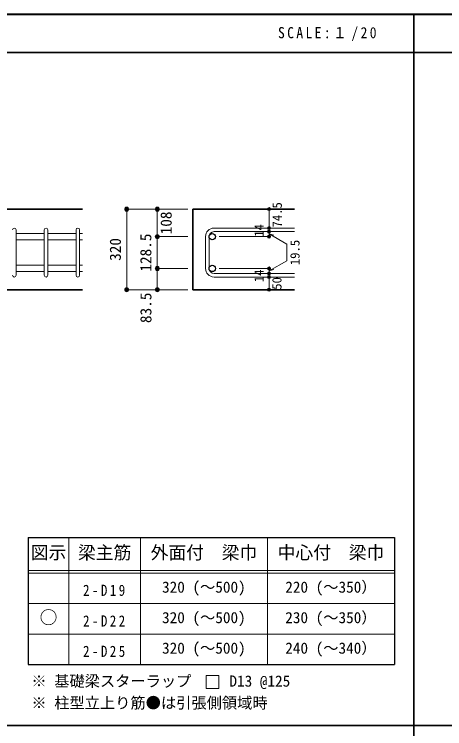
# Model space of a CAD drawing. Units: millimetres at full size, sheet at 1:20. Extents: x -3982 to 3969, y -2797 to 2801.
# Drawn here: x -2322 to -628, y -10 to 2801 of the extents above; entities that cross this region are included whole.
import ezdxf
from ezdxf.enums import TextEntityAlignment as Align

# ---------------------------------------------------------------- set-up
doc = ezdxf.new("R2010")
doc.units = ezdxf.units.MM
doc.header["$LTSCALE"] = 20
doc.header["$PDMODE"] = 32
doc.header["$PDSIZE"] = 12
for name, color, linetype, lineweight in [('6-1_躯体線', 2, 'Continuous', 35), ('6-5_梁主筋', 7, 'Continuous', 18), ('6-6_S.T.P.', 7, 'Continuous', 18), ('6-7_文字', 7, 'Continuous', 18), ('6-D_寸法', 4, 'Continuous', 9), ('6-E_枠', 7, 'Continuous', 18), ('F-0_枠', 6, 'Continuous', 40)]:
    doc.layers.add(name, color=color, linetype=linetype, lineweight=lineweight)
doc.styles.add('ＭＳ ゴシック', font='')
doc.styles.get('ＭＳ ゴシック').set_extended_font_data('MS Gothic')

msp = doc.modelspace()

# ---------------------------------------------------------------- linework, layer by layer
at = {"layer": '6-1_躯体線'}
for p, q in [((-2053.87, 2034.12), (-3103.87, 2034.12)), ((-1619.2, 2034.12), (-1219.2, 2034.12)), ((-1619.2, 2034.12), (-1619.2, 1717.12)), ((-2053.87, 1717.12), (-2453.87, 1717.12)), ((-1619.2, 1717.12), (-1219.2, 1717.12))]:
    msp.add_line(p, q, dxfattribs=at)
at = {"layer": '6-5_梁主筋'}
for p, q in [((-2203.87, 1938.49), (-2314.87, 1938.49)), ((-2203.87, 1913.49), (-2314.87, 1913.49)), ((-2078.87, 1938.49), (-2189.87, 1938.49)), ((-2078.87, 1913.49), (-2189.87, 1913.49)), ((-2053.87, 1938.49), (-2064.87, 1938.49)), ((-2053.87, 1913.49), (-2064.87, 1913.49)), ((-2203.87, 1813.12), (-2314.87, 1813.12)), ((-2078.87, 1813.12), (-2189.87, 1813.12)), ((-2053.87, 1813.12), (-2064.87, 1813.12)), ((-2203.87, 1788.12), (-2314.87, 1788.12)), ((-2078.87, 1788.12), (-2189.87, 1788.12)), ((-2053.87, 1788.12), (-2064.87, 1788.12))]:
    msp.add_line(p, q, dxfattribs=at)
at = {"layer": '6-5_梁主筋', "color": 3, "lineweight": 25}
for centre in [(-1542.7, 1925.99), (-1542.7, 1800.62)]:
    msp.add_circle(centre, 12.5, dxfattribs=at)
at = {"layer": '6-6_S.T.P.'}
for p, q in [((-2314.87, 1774.12), (-2314.87, 1952.1)), ((-2203.87, 1774.12), (-2203.87, 1952.1)), ((-2189.87, 1774.12), (-2189.87, 1952.1)), ((-2078.87, 1774.12), (-2078.87, 1952.1)), ((-2064.87, 1774.12), (-2064.87, 1952.1)), ((-1535.7, 1959.49), (-1219.2, 1959.49)), ((-1535.7, 1945.49), (-1219.2, 1945.49)), ((-1569.2, 1925.99), (-1569.2, 1800.62)), ((-1555.2, 1925.99), (-1555.2, 1800.62)), ((-1535.7, 1781.12), (-1219.2, 1781.12)), ((-1535.7, 1767.12), (-1219.2, 1767.12))]:
    msp.add_line(p, q, dxfattribs=at)
for centre, radius, start, end in [((-2321.87, 1952.49), 7, 0, 180), ((-2196.87, 1952.49), 7, 0, 180), ((-2071.87, 1952.49), 7, 0, 180), ((-1535.7, 1925.99), 33.5, 90, 180), ((-1535.7, 1925.99), 19.5, 90, 180), ((-1535.7, 1800.62), 33.5, 180, 270), ((-1535.7, 1800.62), 19.5, 180, 270), ((-2321.87, 1774.12), 7, 180, 0), ((-2196.87, 1774.12), 7, 180, 0), ((-2071.87, 1774.12), 7, 180, 0)]:
    msp.add_arc(centre, radius, start, end, dxfattribs=at)
at = {"layer": '6-7_文字'}
msp.add_lwpolyline([(-1567.06, 148.62), (-1517.06, 148.62), (-1517.06, 198.62), (-1567.06, 198.62)], close=True, dxfattribs=at)
at = {"layer": '6-D_寸法'}
for p, q in [((-1879.2, 2034.12), (-1879.2, 1717.12)), ((-1759.2, 2034.12), (-1759.2, 1925.99)), ((-1319.2, 1960.06), (-1319.2, 2034.12)), ((-1319.2, 1945.49), (-1319.2, 1959.49)), ((-1759.2, 1925.99), (-1639.2, 1925.99)), ((-1759.2, 1925.99), (-1759.2, 1800.62)), ((-1319.2, 1925.99), (-1515.29, 1925.99)), ((-1319.2, 1936.31), (-1249.14, 1895.86)), ((-1319.2, 1936.31), (-1299.88, 1931.13)), ((-1249.14, 1895.86), (-1249.14, 1831.32)), ((-1319.2, 1790.87), (-1249.14, 1831.32)), ((-1759.2, 1800.62), (-1639.2, 1800.62)), ((-1759.2, 1717.12), (-1759.2, 1800.62)), ((-1319.2, 1800.62), (-1515.29, 1800.62)), ((-1319.2, 1781.12), (-1319.2, 1800.62)), ((-1319.2, 1790.87), (-1299.88, 1796.05)), ((-1319.2, 1767.12), (-1319.2, 1781.12)), ((-1319.2, 1717.12), (-1319.2, 1767.12)), ((-1879.2, 1717.12), (-1769.33, 1717.12)), ((-1879.2, 1717.12), (-1759.2, 1717.12)), ((-1759.2, 1717.12), (-1639.2, 1717.12))]:
    msp.add_line(p, q, dxfattribs=at)
for points in [[(-1879.2, 2034.12), (-1759.2, 2034.12), (-1639.2, 2034.12)], [(-1319.2, 1946.06), (-1319.2, 1925.99), (-1319.2, 1946.06)]]:
    msp.add_lwpolyline(points, dxfattribs=at)
for centre, radius in [((-1879.2, 2034.12), 8), ((-1879.2, 2034.12), 7.2), ((-1879.2, 2034.12), 6.4), ((-1879.2, 2034.12), 5.6), ((-1879.2, 2034.12), 4.8), ((-1879.2, 2034.12), 4), ((-1879.2, 2034.12), 3.2), ((-1879.2, 2034.12), 2.4), ((-1879.2, 2034.12), 1.6), ((-1879.2, 2034.12), 0.8), ((-1759.2, 2034.12), 8), ((-1759.2, 2034.12), 7.2), ((-1759.2, 2034.12), 6.4), ((-1759.2, 2034.12), 5.6), ((-1759.2, 2034.12), 4.8), ((-1759.2, 2034.12), 4), ((-1759.2, 2034.12), 3.2), ((-1759.2, 2034.12), 2.4), ((-1759.2, 2034.12), 1.6), ((-1759.2, 2034.12), 0.8), ((-1319.2, 2034.12), 4), ((-1319.2, 2034.12), 3.6), ((-1319.2, 2034.12), 3.2), ((-1319.2, 2034.12), 2.8), ((-1319.2, 2034.12), 2.4), ((-1319.2, 2034.12), 2), ((-1319.2, 2034.12), 1.6), ((-1319.2, 2034.12), 1.2), ((-1319.2, 2034.12), 0.8), ((-1319.2, 2034.12), 0.4), ((-1319.2, 1959.49), 4), ((-1319.2, 1945.49), 4), ((-1319.2, 1959.49), 3.6), ((-1319.2, 1945.49), 3.6), ((-1319.2, 1959.49), 3.2), ((-1319.2, 1945.49), 3.2), ((-1319.2, 1959.49), 2.8), ((-1319.2, 1945.49), 2.8), ((-1319.2, 1959.49), 2.4), ((-1319.2, 1945.49), 2.4), ((-1319.2, 1959.49), 2), ((-1319.2, 1945.49), 2), ((-1319.2, 1959.49), 1.6), ((-1319.2, 1945.49), 1.6), ((-1319.2, 1959.49), 1.2), ((-1319.2, 1945.49), 1.2), ((-1319.2, 1959.49), 0.8), ((-1319.2, 1945.49), 0.8), ((-1319.2, 1959.49), 0.4), ((-1319.2, 1945.49), 0.4), ((-1759.2, 1925.99), 8), ((-1759.2, 1925.99), 7.2), ((-1759.2, 1925.99), 6.4), ((-1759.2, 1925.99), 5.6), ((-1759.2, 1925.99), 4.8), ((-1759.2, 1925.99), 4), ((-1759.2, 1925.99), 3.2), ((-1759.2, 1925.99), 2.4), ((-1759.2, 1925.99), 1.6), ((-1759.2, 1925.99), 0.8), ((-1319.2, 1925.99), 4), ((-1319.2, 1925.99), 3.6), ((-1319.2, 1925.99), 3.2), ((-1319.2, 1925.99), 2.8), ((-1319.2, 1925.99), 2.4), ((-1319.2, 1925.99), 2), ((-1319.2, 1925.99), 1.6), ((-1319.2, 1925.99), 1.2), ((-1319.2, 1925.99), 0.8), ((-1319.2, 1925.99), 0.4), ((-1759.2, 1800.62), 8), ((-1759.2, 1800.62), 7.2), ((-1759.2, 1800.62), 6.4), ((-1759.2, 1800.62), 5.6), ((-1759.2, 1800.62), 4.8), ((-1759.2, 1800.62), 4), ((-1759.2, 1800.62), 3.2), ((-1759.2, 1800.62), 2.4), ((-1759.2, 1800.62), 1.6), ((-1759.2, 1800.62), 0.8), ((-1319.2, 1800.62), 4), ((-1319.2, 1800.62), 3.6), ((-1319.2, 1800.62), 3.2), ((-1319.2, 1800.62), 2.8), ((-1319.2, 1800.62), 2.4), ((-1319.2, 1800.62), 2), ((-1319.2, 1800.62), 1.6), ((-1319.2, 1800.62), 1.2), ((-1319.2, 1800.62), 0.8), ((-1319.2, 1800.62), 0.4), ((-1319.2, 1781.12), 4), ((-1319.2, 1767.12), 4), ((-1319.2, 1781.12), 3.6), ((-1319.2, 1781.12), 3.2), ((-1319.2, 1781.12), 2.8), ((-1319.2, 1781.12), 2.4), ((-1319.2, 1781.12), 2), ((-1319.2, 1781.12), 1.6), ((-1319.2, 1781.12), 1.2), ((-1319.2, 1781.12), 0.8), ((-1319.2, 1781.12), 0.4), ((-1319.2, 1767.12), 3.6), ((-1319.2, 1767.12), 3.2), ((-1319.2, 1767.12), 2.8), ((-1319.2, 1767.12), 2.4), ((-1319.2, 1767.12), 2), ((-1319.2, 1767.12), 1.6), ((-1319.2, 1767.12), 1.2), ((-1319.2, 1767.12), 0.8), ((-1319.2, 1767.12), 0.4), ((-1879.2, 1717.12), 8), ((-1879.2, 1717.12), 7.2), ((-1879.2, 1717.12), 6.4), ((-1879.2, 1717.12), 5.6), ((-1879.2, 1717.12), 4.8), ((-1879.2, 1717.12), 4), ((-1879.2, 1717.12), 3.2), ((-1879.2, 1717.12), 2.4), ((-1879.2, 1717.12), 1.6), ((-1879.2, 1717.12), 0.8), ((-1759.2, 1717.12), 8), ((-1759.2, 1717.12), 7.2), ((-1759.2, 1717.12), 6.4), ((-1759.2, 1717.12), 5.6), ((-1759.2, 1717.12), 4.8), ((-1759.2, 1717.12), 4), ((-1759.2, 1717.12), 3.2), ((-1759.2, 1717.12), 2.4), ((-1759.2, 1717.12), 1.6), ((-1759.2, 1717.12), 0.8), ((-1319.2, 1717.12), 4), ((-1319.2, 1717.12), 3.6), ((-1319.2, 1717.12), 3.2), ((-1319.2, 1717.12), 2.8), ((-1319.2, 1717.12), 2.4), ((-1319.2, 1717.12), 2), ((-1319.2, 1717.12), 1.6), ((-1319.2, 1717.12), 1.2), ((-1319.2, 1717.12), 0.8), ((-1319.2, 1717.12), 0.4)]:
    msp.add_circle(centre, radius, dxfattribs=at)
at = {"layer": '6-D_寸法', "color": 7}
for p in [(-1879.2, 2034.12), (-1759.2, 2034.12), (-1319.2, 2034.12), (-1319.2, 1959.49), (-1319.2, 1945.49), (-1759.2, 1925.99), (-1319.2, 1925.99), (-1759.2, 1800.62), (-1319.2, 1800.62), (-1319.2, 1781.12), (-1319.2, 1767.12), (-1879.2, 1717.12), (-1759.2, 1717.12), (-1319.2, 1717.12)]:
    msp.add_point(p, dxfattribs=at)
at = {"layer": '6-E_枠', "color": 3, "lineweight": 25}
for p, q in [((-2267.02, 741.85), (-2267.02, 241.85)), ((-2267.02, 741.85), (-825.33, 741.85)), ((-825.33, 741.85), (-825.33, 241.85)), ((-2267.02, 241.85), (-825.33, 241.85))]:
    msp.add_line(p, q, dxfattribs=at)
at = {"layer": '6-E_枠'}
for p, q in [((-2107.02, 741.85), (-2107.02, 241.85)), ((-1825.33, 741.85), (-1825.33, 241.85)), ((-1325.33, 741.85), (-1325.33, 241.85)), ((-2267.02, 611.85), (-825.33, 611.85)), ((-2267.02, 601.85), (-825.33, 601.85)), ((-2267.02, 481.85), (-825.33, 481.85)), ((-2267.02, 361.85), (-825.33, 361.85))]:
    msp.add_line(p, q, dxfattribs=at)
at = {"layer": 'F-0_枠'}
msp.add_line((-3981.92, 2800.77), (3969.4, 2800.77), dxfattribs=at)
at = {"layer": 'F-0_枠', "color": 2, "lineweight": 35}
for p, q in [((-749.76, 2800.77), (-749.76, -2796.83)), ((-3981.92, 2650.77), (2482.4, 2650.77)), ((2482.4, 1.97), (-3981.92, 1.97))]:
    msp.add_line(p, q, dxfattribs=at)

# ---------------------------------------------------------------- texts
at = {"layer": '6-7_文字', "color": 2, "style": 'ＭＳ ゴシック'}
for s, p in [('図示', (-2257.02, 641.85)), ('梁主筋', (-2071.17, 641.85)), ('外面付\u3000梁巾', (-1785.33, 641.85)), ('中心付\u3000梁巾', (-1285.33, 641.85)), ('○', (-2222.02, 386.85))]:
    msp.add_text(s, height=51.32, dxfattribs=at).set_placement(p, align=Align.BOTTOM_LEFT)
at = {"layer": '6-7_文字', "style": 'ＭＳ ゴシック'}
for s, p in [('320 (～500)', (-1740.33, 511.85)), ('220 (～350）', (-1255.33, 511.85)), ('320 (～500)', (-1740.33, 391.85)), ('230 (～350）', (-1255.33, 391.85)), ('320 (～500)', (-1740.33, 271.85)), ('240 (～340）', (-1255.33, 271.85)), ('※ 基礎梁スターラップ     D13 @125', (-2254.64, 142.13)), ('※ 柱型立上り筋●は引張側領域時', (-2254.64, 56.45))]:
    msp.add_text(s, height=43.99, dxfattribs=at).set_placement(p, align=Align.BOTTOM_LEFT)
at = {"layer": '6-7_文字', "color": 2, "insert": (-1283.99, 2695.77), "char_height": 43.99, "attachment_point": 7, "style": 'ＭＳ ゴシック'}
msp.add_mtext('\\T1.34;\\W0.9;SCALE:１/20', dxfattribs=at)
at = {"layer": '6-7_文字', "char_height": 43.99, "attachment_point": 7, "style": 'ＭＳ ゴシック'}
for s, insert in [('\\T1.38;\\W0.85;2-D19', (-2051.17, 511.85)), ('\\T1.38;\\W0.85;2-D22', (-2051.17, 391.85)), ('\\T1.38;\\W0.85;2-D25', (-2051.17, 271.85))]:
    msp.add_mtext(s, dxfattribs=dict(at, insert=insert))
at = {"layer": '6-D_寸法', "style": 'ＭＳ ゴシック'}
for s, height, p in [('74.5', 36.66, (-1257.8, 1961.8)), ('108', 43.99, (-1689.2, 1935.06)), ('14', 36.66, (-1329.2, 1925.6)), ('320', 43.99, (-1889.2, 1830.62)), ('128.5', 43.99, (-1769.2, 1788.31)), ('19.5', 36.66, (-1188.07, 1813.59)), ('14', 36.66, (-1329.59, 1746.44)), ('50', 36.66, (-1259.06, 1716.98)), ('83.5', 43.99, (-1768.89, 1585.98))]:
    msp.add_text(s, height=height, rotation=90, dxfattribs=at).set_placement(p, align=Align.BOTTOM_LEFT)

doc.saveas('drawing.dxf')
